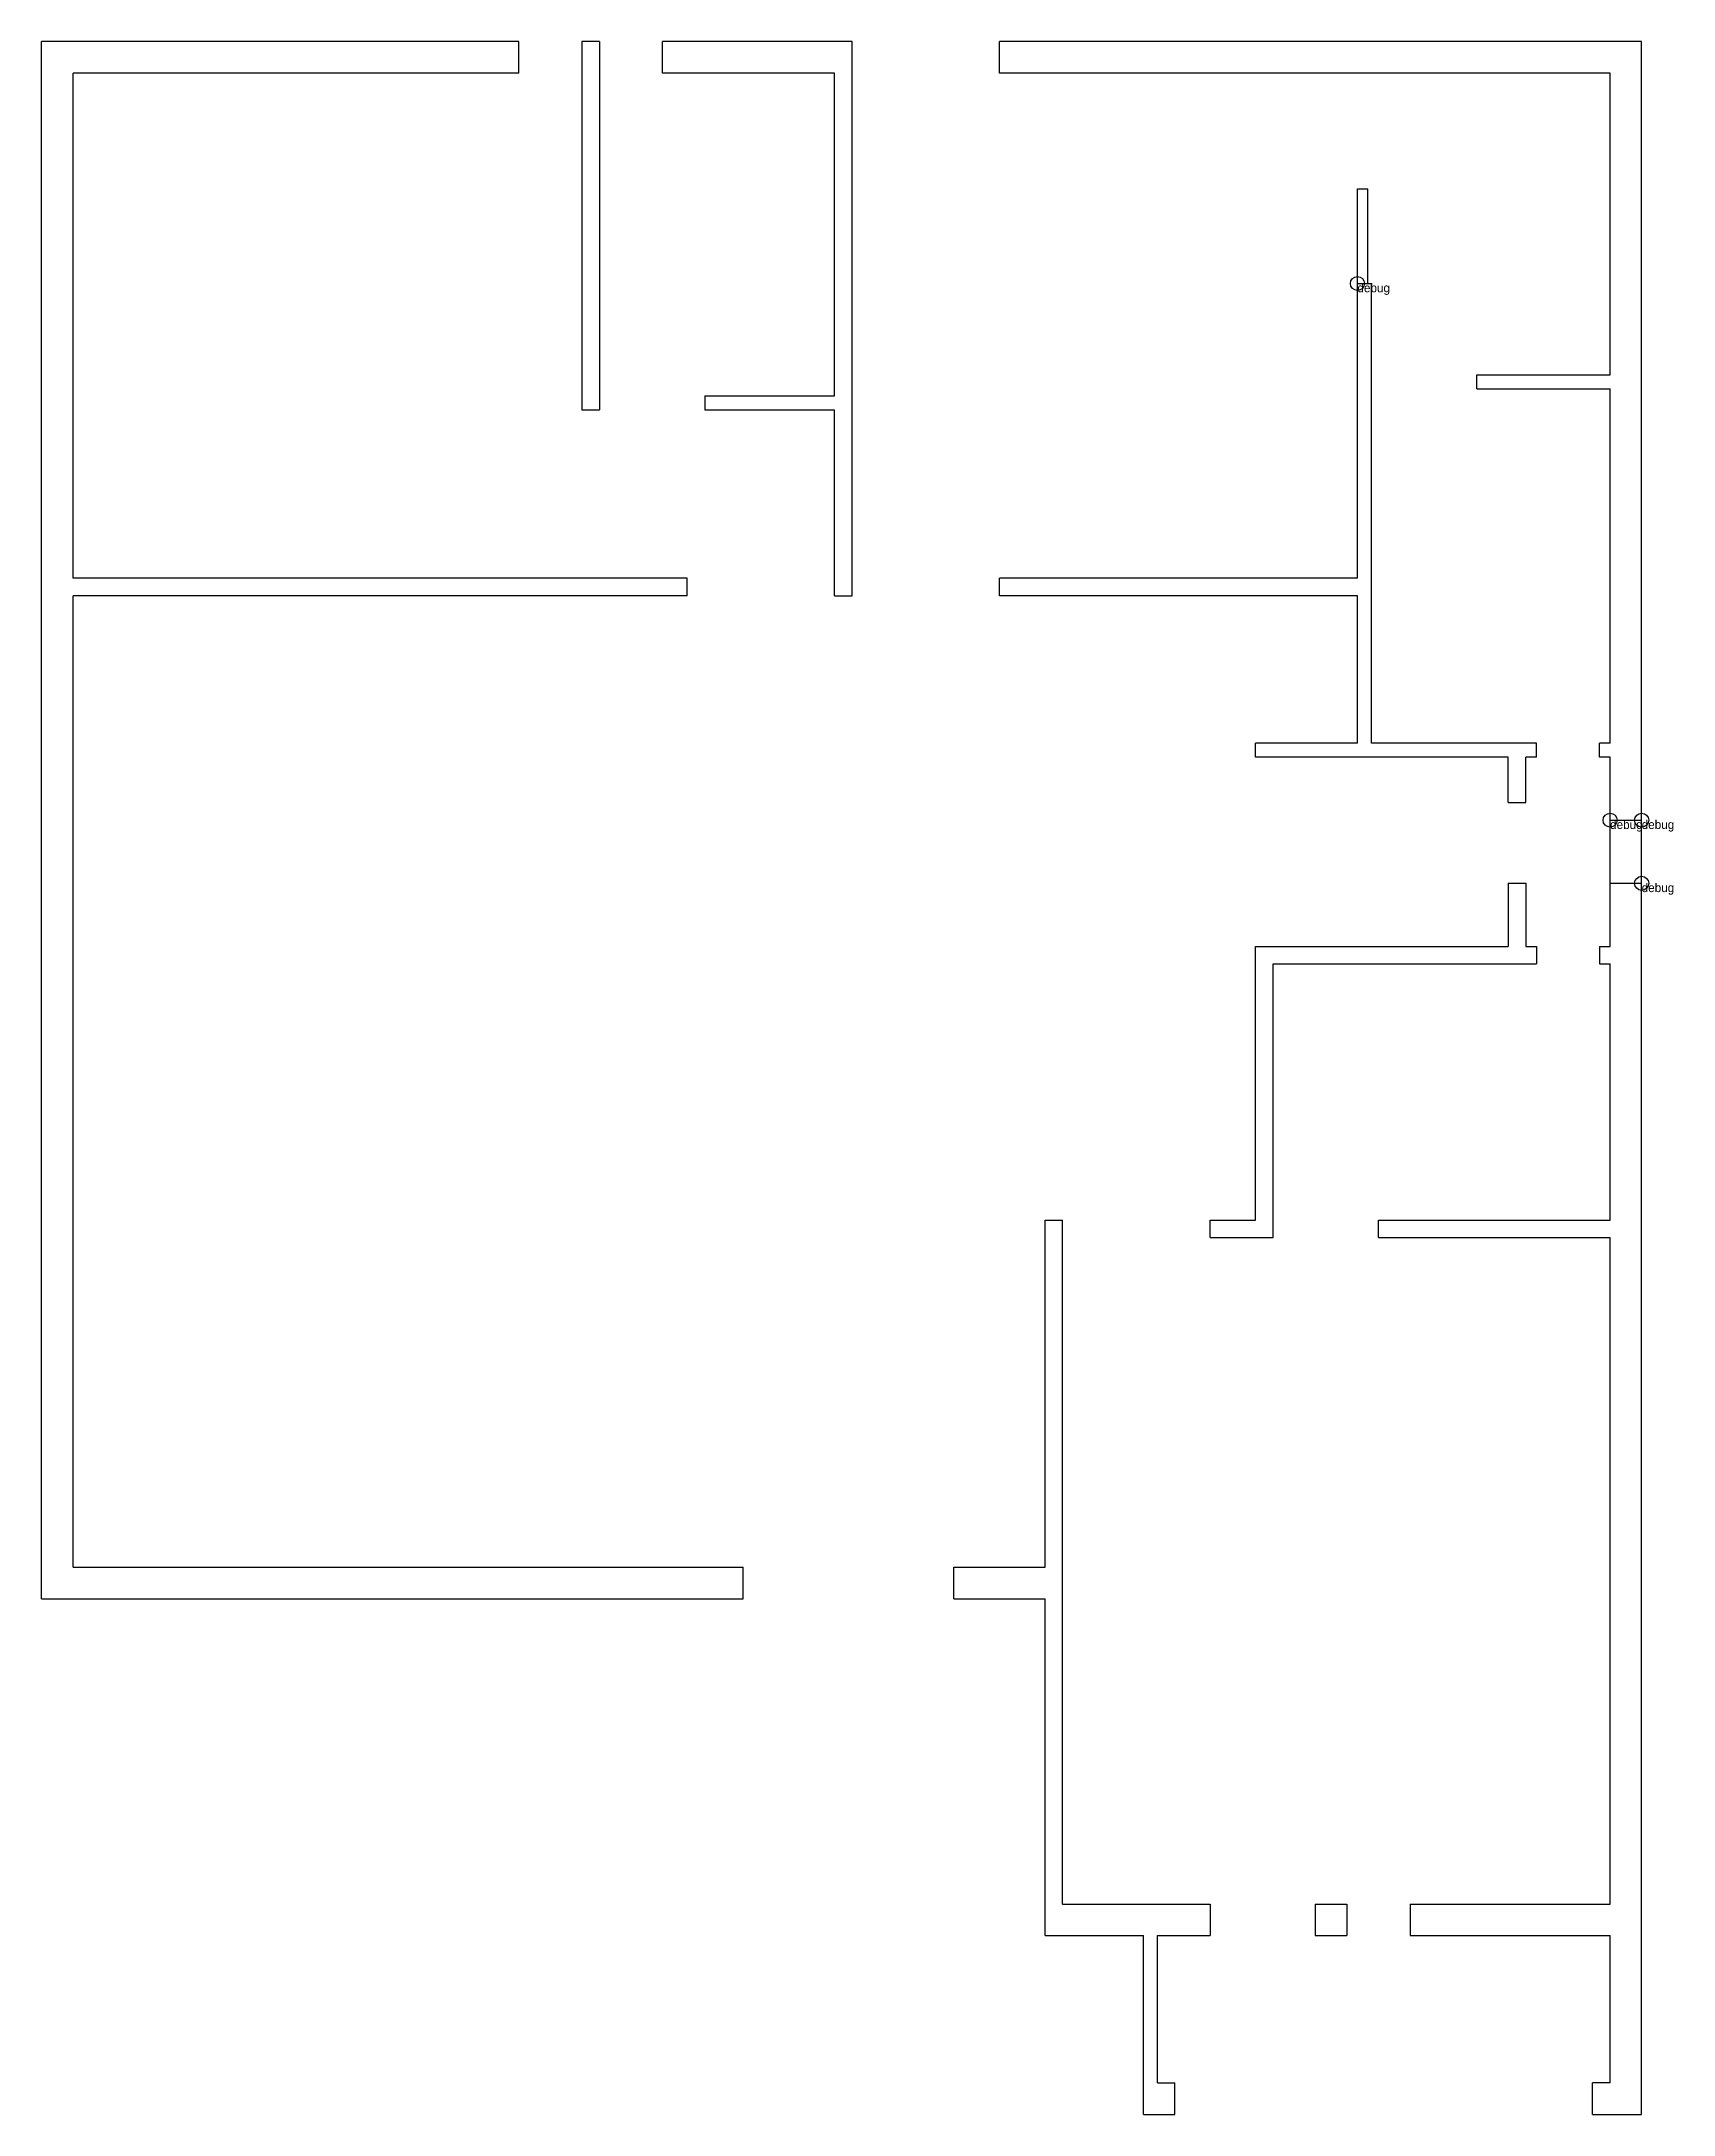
# Model space of a CAD drawing. Header units: metres. Extents: x 328 to 793, y 390 to 981.
import ezdxf

# ---------------------------------------------------------------- set-up
doc = ezdxf.new("R2010")
doc.units = ezdxf.units.M
doc.layers.add('WALL', color=7, linetype='Continuous')

msp = doc.modelspace()

# ---------------------------------------------------------------- linework, layer by layer
at = {"layer": 'debug', "color": 2}
for centre in [(703, 912), (775, 759), (784, 759), (784, 741)]:
    msp.add_circle(centre, 2, dxfattribs=at)
at = {"layer": 'WALL'}
for p, q in [((464, 981), (328, 981)), ((328, 537), (328, 981)), ((464, 972), (464, 981)), ((487, 981), (482, 981)), ((482, 981), (482, 876)), ((487, 981), (487, 876)), ((559, 981), (505, 981)), ((505, 972), (505, 981)), ((559, 823), (559, 981)), ((784, 981), (601, 981)), ((601, 972), (601, 981)), ((784, 390), (784, 981)), ((464, 972), (337, 972)), ((337, 828), (337, 972)), ((337, 948), (337, 972)), ((554, 972), (505, 972)), ((554, 880), (554, 972)), ((775, 972), (601, 972)), ((775, 886), (775, 972)), ((703, 912), (703, 939)), ((703, 939), (706, 939)), ((706, 912), (706, 939)), ((703, 828), (703, 912)), ((703, 912), (707, 912)), ((707, 781), (707, 912)), ((737, 882), (737, 886)), ((737, 886), (775, 886)), ((737, 882), (775, 882)), ((775, 781), (775, 882)), ((482, 876), (487, 876)), ((517, 880), (517, 876)), ((517, 880), (554, 880)), ((517, 876), (554, 876)), ((554, 823), (554, 876)), ((512, 828), (337, 828)), ((512, 823), (512, 828)), ((601, 823), (601, 828)), ((703, 828), (601, 828)), ((337, 546), (337, 823)), ((512, 823), (337, 823)), ((554, 823), (559, 823)), ((703, 823), (601, 823)), ((703, 781), (703, 823)), ((674, 777), (674, 781)), ((703, 781), (674, 781)), ((754, 781), (707, 781)), ((754, 777), (754, 781)), ((775, 781), (772, 781)), ((772, 777), (772, 781)), ((746, 777), (674, 777)), ((746, 764), (746, 777)), ((751, 764), (751, 777)), ((754, 777), (751, 777)), ((775, 777), (772, 777)), ((775, 723), (775, 777)), ((746, 764), (751, 764)), ((775, 759), (784, 759)), ((746, 741), (750, 741)), ((746, 741), (746, 723)), ((746, 741), (750, 741)), ((746, 741), (751, 741)), ((751, 741), (751, 723)), ((775, 741), (784, 741)), ((674, 723), (746, 723)), ((674, 645), (674, 723)), ((751, 723), (754, 723)), ((754, 723), (754, 718)), ((772, 723), (775, 723)), ((772, 723), (772, 718)), ((679, 718), (754, 718)), ((679, 640), (679, 718)), ((772, 718), (775, 718)), ((775, 645), (775, 718)), ((614, 645), (619, 645)), ((614, 546), (614, 645)), ((619, 450), (619, 645)), ((661, 645), (674, 645)), ((661, 640), (661, 645)), ((709, 645), (775, 645)), ((709, 640), (709, 645)), ((661, 640), (679, 640)), ((709, 640), (775, 640)), ((775, 450), (775, 640)), ((337, 546), (528, 546)), ((528, 537), (528, 546)), ((588, 546), (614, 546)), ((588, 537), (588, 546)), ((328, 537), (528, 537)), ((588, 537), (614, 537)), ((614, 441), (614, 537)), ((619, 450), (661, 450)), ((661, 450), (661, 441)), ((691, 450), (700, 450)), ((691, 450), (691, 441)), ((700, 450), (700, 441)), ((718, 450), (775, 450)), ((718, 450), (718, 441)), ((614, 441), (642, 441)), ((642, 390), (642, 441)), ((646, 441), (661, 441)), ((646, 399), (646, 441)), ((691, 441), (700, 441)), ((718, 441), (775, 441)), ((775, 399), (775, 441)), ((646, 399), (651, 399)), ((651, 390), (651, 399)), ((770, 390), (770, 399)), ((775, 399), (770, 399)), ((642, 390), (651, 390)), ((770, 390), (784, 390))]:
    msp.add_line(p, q, dxfattribs=at)

# ---------------------------------------------------------------- texts
at = {"layer": 'debug', "char_height": 2.5, "attachment_point": 1}
for insert in [(703, 912), (775, 759), (784, 759), (784, 741)]:
    msp.add_mtext('debug', dxfattribs=dict(at, insert=insert))

doc.saveas('drawing.dxf')
